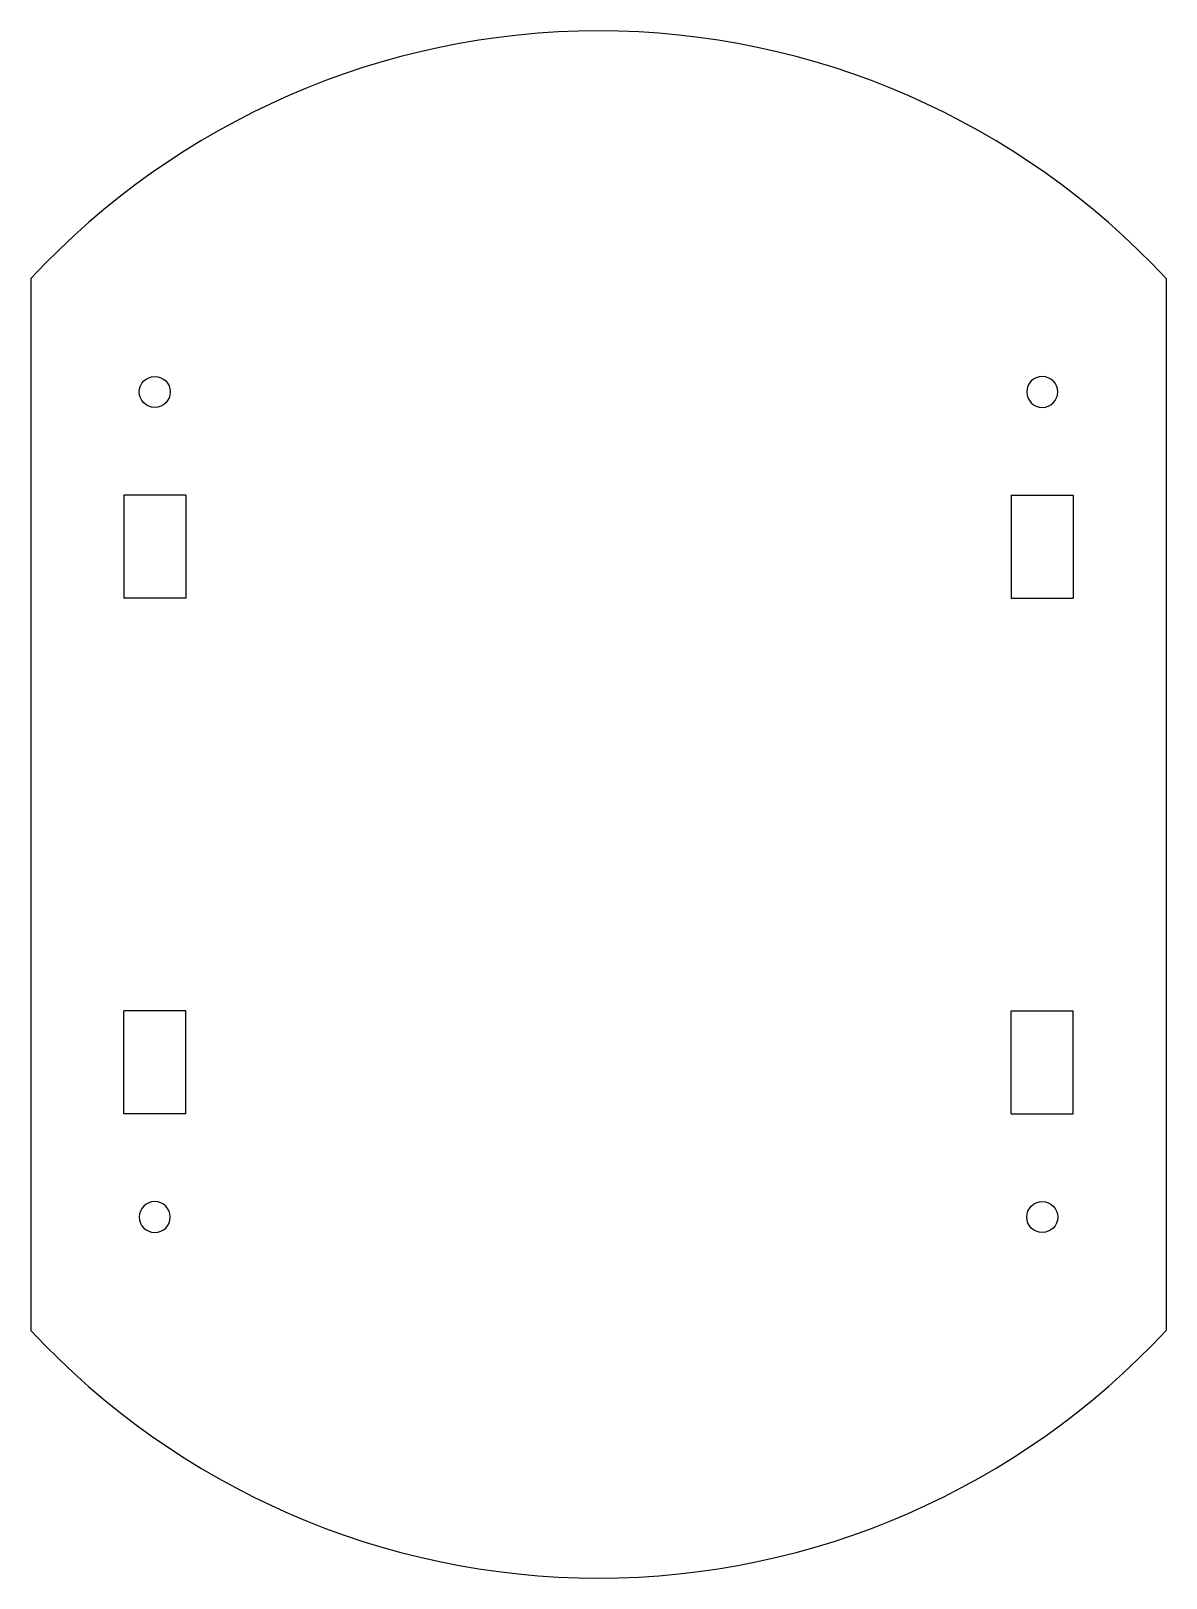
# Model space of a CAD drawing. Extents: x -55 to 55, y -75 to 75.
import ezdxf

# ---------------------------------------------------------------- set-up
doc = ezdxf.new("R2010")
doc.units = 0
doc.header["$MEASUREMENT"] = 0
doc.layers.add('VISIBLE', color=7, linetype='CONTINUOUS')

msp = doc.modelspace()

# ---------------------------------------------------------------- linework, layer by layer
at = {"layer": 'VISIBLE'}
for p, q in [((-55, 50.99), (-55, -50.99)), ((55, 50.99), (55, -50.99)), ((-40, 30), (-46, 30)), ((-46, 30), (-46, 20)), ((-40, 30), (-40, 20)), ((40, 30), (46, 30)), ((40, 30), (40, 20)), ((46, 30), (46, 20)), ((-40, 20), (-46, 20)), ((40, 20), (46, 20)), ((-40, -20), (-46, -20)), ((-46, -30), (-46, -20)), ((-40, -30), (-40, -20)), ((40, -30), (40, -20)), ((40, -20), (46, -20)), ((46, -30), (46, -20)), ((-40, -30), (-46, -30)), ((40, -30), (46, -30))]:
    msp.add_line(p, q, dxfattribs=at)
for centre in [(-43, 40), (43, -40)]:
    msp.add_circle(centre, 1.5, dxfattribs=at)
at = {"layer": 'VISIBLE', "extrusion": (0, 0, -1)}
for centre in [(-43, 40), (43, -40)]:
    msp.add_circle(centre, 1.5, dxfattribs=at)
at = {"layer": 'VISIBLE'}
for start, end in [(42.8334, 137.1666), (222.8334, 317.1666)]:
    msp.add_arc((0, 0), 75, start, end, dxfattribs=at)

doc.saveas('drawing.dxf')
